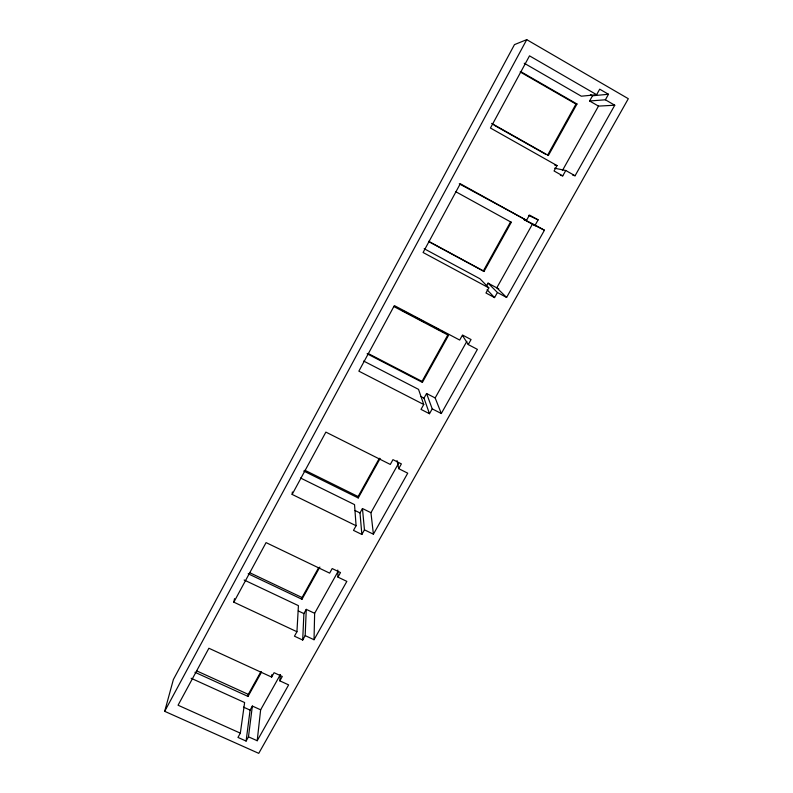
<?xml version="1.0" encoding="UTF-8"?>
<svg xmlns="http://www.w3.org/2000/svg" width="793" height="793" viewBox="0 0 793 793"><rect width="100%" height="100%" fill="white"/><g stroke="black" fill="none" stroke-linecap="round" stroke-linejoin="round"><path stroke-width="1.19" d="M314.643 613.316L306.257 609.351L305.186 635.599L314.028 639.733L314.643 613.316L337.996 571.575M244.135 579.99L298.426 605.654L296.939 631.734L294.451 636.184L302.698 640.04L303.897 613.594L306.257 609.351M248.179 573.775L301.974 599.27L302.054 597.535L318.707 567.54M257.2 740.731L260.639 709.814L252.362 706.057L248.477 736.816L257.2 740.731L288.622 684.884L279.84 680.85L280.345 674.694M364.453 529.823L373.404 534.204L370.946 512.704L362.46 508.521L364.453 529.823L361.856 534.462L353.5 530.378L356.087 525.729L292.141 494.426L292.369 491.967M248.477 736.816L246.098 741.068L237.959 737.421L240.329 733.158L178.058 705.225L208.896 648.248L271.632 677.073L271.87 674.635M246.098 741.068L250.092 710.122L252.362 706.057M194.949 672.276L248.021 696.423L248.298 694.371L260.907 671.651M240.329 733.158L244.621 702.548L191.113 678.263M296.939 631.734L233.836 602.174L234.51 598.626M164.686 711.321L173.38 679.532L514.469 44.626L526.74 39.65L628.314 98.709L258.746 753.35L164.686 711.321L526.74 39.65M233.836 602.174L266.061 542.61L329.64 573.131L332.188 568.561L340.504 572.566L337.957 577.126L346.848 581.388L314.028 639.733M292.141 494.426L325.873 432.106L390.295 464.44L392.961 459.653L401.387 463.895L398.72 468.663L407.731 473.183L373.404 534.204M303.709 471.032L358.228 497.964L358.109 496.557L379.371 458.245M422.401 382.385L422.035 381.383L448.055 334.527L448.521 335.35L422.401 382.385L367.1 353.767M483.998 271.464L483.383 270.879L510.573 221.891L511.297 222.288L483.998 271.464L429.023 241.766M576.987 104.002L575.976 104.071L547.517 155.339L548.399 155.468L576.987 104.002L520.912 71.717M248.021 696.423L261.531 672.107M301.974 599.27L319.876 567.035M358.228 497.964L380.164 458.443M361.856 534.462L359.992 512.942L362.46 508.521M426.565 393.506L432.225 408.861L429.489 413.738L423.987 398.136L426.565 393.506L435.169 397.947L441.304 413.52L477.386 349.376L468.247 344.559L462.497 335.508M486.456 286.055L488.082 283.151L498.757 288.9M589.615 100.989L592.51 95.775L608.479 94.268L605.386 99.789L589.615 100.989L598.487 106.103L614.763 105.221L575.074 175.759L572.764 175.243M271.632 677.073L274.071 672.702L282.278 676.488L279.84 680.85M363.68 361.063L418.526 389.363L423.74 404.499L421.014 409.386L429.489 413.738M424.176 248.715L479.943 278.759L488.825 287.869L485.97 292.994L494.554 297.603L497.419 292.498L488.082 283.151M459.276 183.827L526.522 220.325L529.466 215.052L538.12 219.849L535.176 225.103L523.638 219.354L535.384 225.846M608.479 94.268L599.706 89.173L596.623 94.704L529.516 55.847L490.451 128.03L557.063 165.598L554.059 170.971L562.762 175.868L565.766 170.505L575.074 175.759M260.639 709.814L280.355 674.575M370.946 512.704L398.621 463.251M435.169 397.947L466.849 341.337M562.415 170.554L598.487 106.103M302.698 640.04L305.186 635.599M468.247 344.559L471.062 339.543L462.507 335.033L459.702 340.058L394.349 305.592L358.862 371.154L423.74 404.499M497.419 292.498L506.608 297.444L544.434 230.218L535.176 225.103M596.623 94.704L581.319 96.201L524.232 63.232M554.713 165.142L557.063 165.598M554.624 168.205L565.766 170.505M560.364 175.312L562.762 175.868M243.471 707.118L250.092 710.122M196.585 670.828L248.298 694.371M528.534 215.379L538.12 219.849M298.307 610.957L303.897 613.594M249.626 572.665L302.054 597.535M355.046 510.514L359.992 512.942M300.547 478.02L354.53 504.616L356.087 525.729M304.948 470.289L358.109 496.557M544.434 230.218L532.4 224.201L496.785 287.839L506.608 297.444M420.974 396.589L423.987 398.136M432.225 408.861L441.304 413.52M368.021 353.43L422.035 381.383M402.438 310.479L412.211 315.624M414.382 316.774L424.156 321.928M429.588 324.793L431.759 325.933M433.93 327.083L439.362 329.938M441.532 331.087L443.713 332.237M394.002 306.613L448.521 335.35M488.825 287.869L423.085 252.501L460.287 183.748L526.522 220.325M428.616 241.3L483.383 270.879M455.519 191.579L511.297 222.288M491.61 123.401L548.399 155.468M494.148 125.195L545.386 154.129M520.178 71.955L575.976 104.071M605.386 99.789L614.763 105.221M590.438 94.575L592.51 95.775M487.051 289.732L494.554 297.603M397.045 460.644L398.72 468.663M337.768 570.058L337.957 577.126"/></g></svg>
